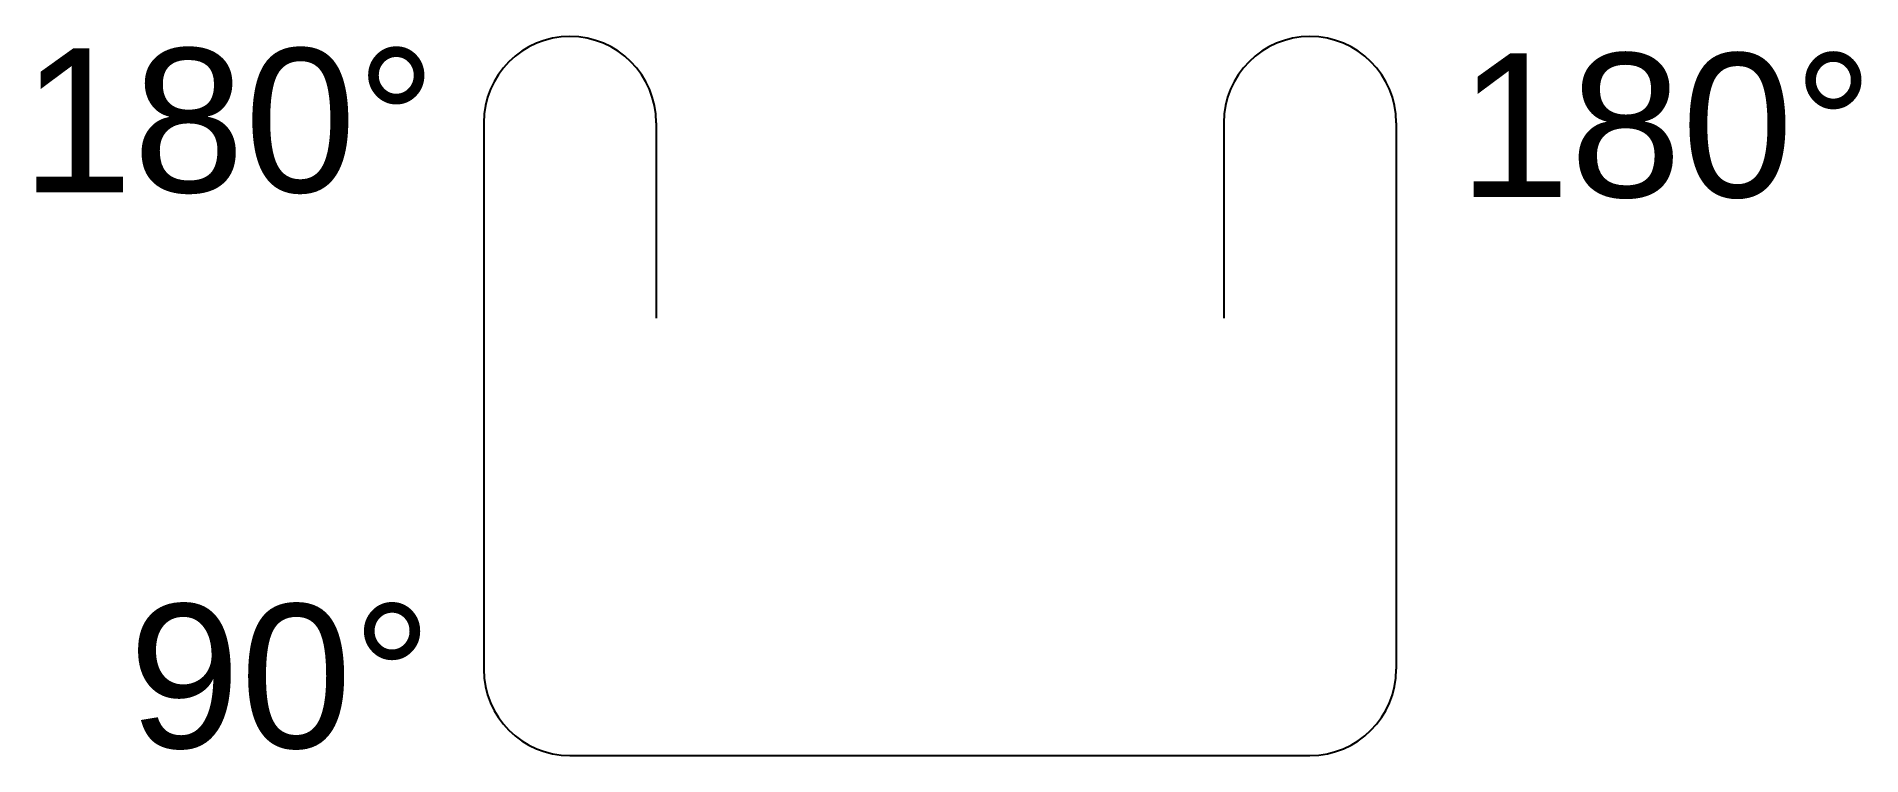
# Model space of a CAD drawing. Header units: millimetres. Extents: x 2578 to 2783, y 1495 to 1570.
# Drawn here: x 2577.5 to 2641, y 1544.9 to 1569.9 of the extents above; entities outside this region: 1.
import ezdxf

# ---------------------------------------------------------------- set-up
doc = ezdxf.new("R2010")
doc.units = ezdxf.units.MM
doc.layers.add('剪力筋線', color=6, linetype='Continuous')
doc.styles.get("Standard").update_dxf_attribs({"font": 'arial.ttf'})

msp = doc.modelspace()

# ---------------------------------------------------------------- linework, layer by layer
for p, q in [((2593.101, 1566.94), (2593.101, 1547.94)), ((2599.101, 1566.94), (2599.101, 1560.149)), ((2618.846, 1566.94), (2618.846, 1560.149)), ((2624.846, 1566.94), (2624.846, 1547.94)), ((2596.101, 1544.94), (2621.846, 1544.94))]:
    msp.add_line(p, q)
for centre, start, end in [((2596.101, 1566.94), 90, 180), ((2596.101, 1566.94), 0, 90), ((2621.846, 1566.94), 90, 180), ((2621.846, 1566.94), 0, 90), ((2596.101, 1547.94), 180, 270), ((2621.846, 1547.94), 270, 0)]:
    msp.add_arc(centre, 3, start, end)
at = {"layer": '剪力筋線', "lineweight": 30}
msp.add_lwpolyline([(2761.181, 1529.424), (2755.878, 1534.727, 0.668179), (2750.757, 1532.606), (2750.757, 1498.206, 0.414214), (2753.757, 1495.206), (2779.957, 1495.206, 0.414214), (2782.957, 1498.206), (2782.957, 1532.606, 0.414214), (2779.957, 1535.606), (2753.757, 1535.606, 0.668179), (2751.635, 1530.485), (2756.939, 1525.181)], format="xyb", dxfattribs=at)

# ---------------------------------------------------------------- texts
for s, p in [('180%%D', (2577.012, 1564.526)), ('180%%D', (2627.006, 1564.357)), ('90%%D', (2580.75, 1545.202))]:
    msp.add_text(s, height=5).set_placement(p)

doc.saveas('drawing.dxf')
